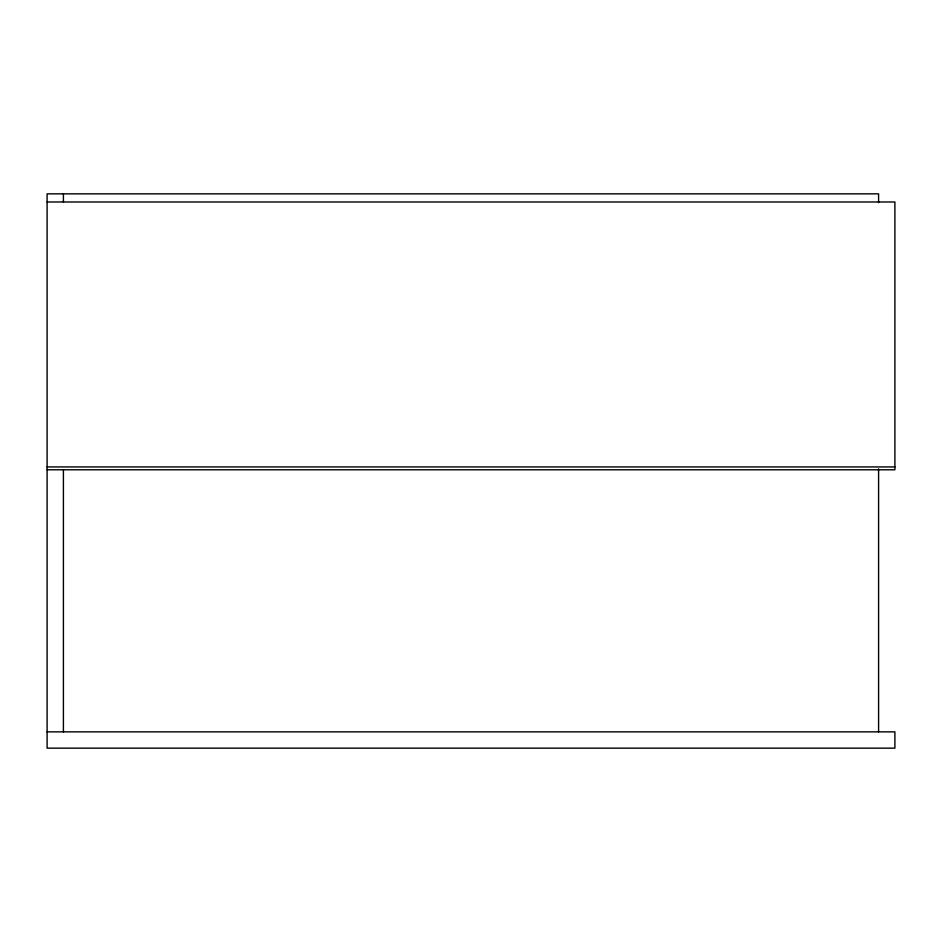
<?xml version="1.0" encoding="UTF-8"?>
<svg xmlns="http://www.w3.org/2000/svg" width="942" height="942" viewBox="0 0 942 942"><rect width="100%" height="100%" fill="white"/><g stroke="black" fill="none" stroke-linecap="round" stroke-linejoin="round"><path stroke-width="1.41" d="M47.1 201.988L894.9 201.988L894.9 469.799L47.1 469.775M47.1 466.926L894.9 466.926M47.1 731.863L894.9 731.863L894.9 748.16L47.1 748.16L47.1 193.84L878.592 193.84L878.592 202.565M878.592 468.904L878.592 731.863M63.408 193.84L63.408 201.988M63.408 469.775L63.408 731.863"/></g></svg>
